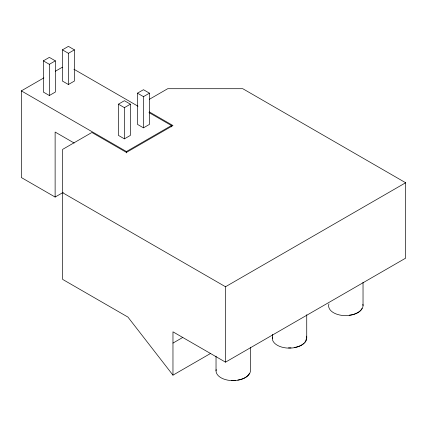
<?xml version="1.0" encoding="UTF-8"?>
<svg xmlns="http://www.w3.org/2000/svg" width="427" height="427" viewBox="0 0 427 427"><rect width="100%" height="100%" fill="white"/><g stroke="black" fill="none" stroke-linecap="round" stroke-linejoin="round"><path stroke-width="0.64" d="M43.34 60.847L49.345 57.378L55.35 60.847L55.35 92.051L49.345 95.515L43.34 92.051L43.34 60.847L49.345 64.312L55.35 60.847M62.406 49.842L68.411 46.372L74.415 49.842L74.415 81.039L68.411 84.509L62.406 81.039L62.406 49.842L68.411 53.306L74.415 49.842M63.212 192.385L55.126 197.05L21.35 177.547L21.35 90.876L43.869 77.879M55.414 71.213L62.342 67.21M118.402 104.183L124.406 100.713L130.411 104.183L130.411 135.38L124.406 138.85L118.402 135.38L118.402 104.183L124.406 107.647L130.411 104.183M137.467 93.177L143.472 89.707L149.477 93.177L149.477 124.374L143.472 127.844L137.467 124.374L137.467 93.177L143.472 96.641L149.477 93.177M149.349 99.315L167.715 88.709L242.771 88.709L405.65 182.745L405.65 258.154L225.509 362.155L172.967 331.822L172.967 375.157L210.5 353.487M21.35 90.876L126.429 151.548L171.467 125.543L171.467 126.878M62.63 192.716L225.509 286.752L405.65 182.745M172.967 343.089L182.783 337.421M149.375 111.922L172.967 125.543L126.429 152.412L91.906 132.477L62.63 149.381L62.63 279.386L127.935 317.085L172.967 375.157M73.892 69.211L137.98 106.211M148.948 112.547L171.467 125.543M74.181 143.045L55.126 132.044L55.126 197.05M363.03 282.231L363.03 305.561M306.735 314.731L306.735 338.061M272.325 334.32L272.325 338.323M250.446 347.231L250.446 370.567A16.984 9.805 0 0 1 237.855 380.035M225.509 286.752L225.509 362.155M216.03 356.155L216.03 370.823M143.472 96.641L143.472 127.844M126.429 151.548L126.429 152.882M124.406 107.647L124.406 138.85M68.411 53.306L68.411 84.509M49.345 64.312L49.345 95.515M235.362 380.308A16.984 9.805 0 0 1 231.562 380.308M249.421 373.358A16.984 9.805 0 0 1 229.699 380.441A16.984 9.805 0 0 1 216.174 369.542M362.011 308.358A16.984 9.805 0 0 1 341.744 315.366A16.984 9.805 0 0 1 328.945 303.907M306.255 338.958A16.984 9.805 0 0 1 304.825 342.31M304.019 343.223A16.984 9.805 0 0 1 283.848 347.605A16.984 9.805 0 0 1 272.469 337.042M362.886 304.286A16.984 9.805 0 0 1 349.211 315.195M306.41 336.15A16.984 9.805 0 0 1 294.15 347.535M291.017 347.84A16.984 9.805 0 0 1 288.492 347.84"/></g></svg>
